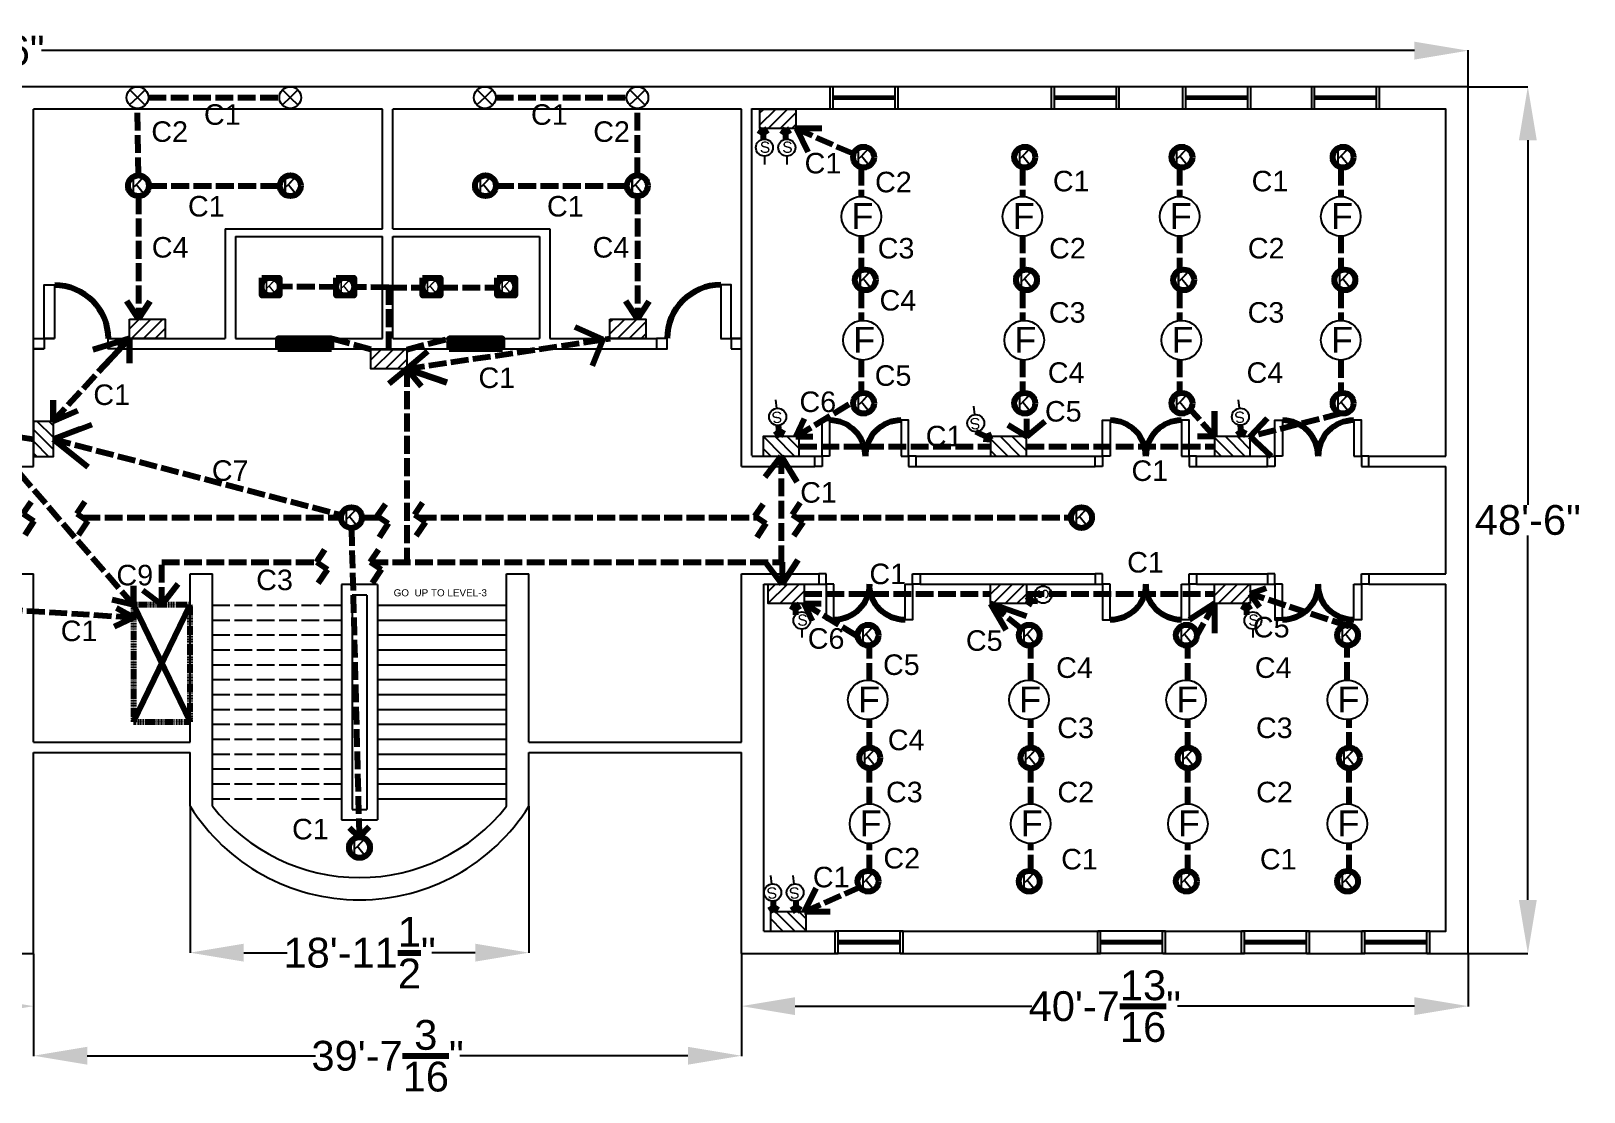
# Model space of a CAD drawing. Header units: inches. Extents: x -110 to 2061, y -108 to 604.
# Drawn here: x 1018 to 2061, y -108 to 604 of the extents above; entities that cross this region are included whole.
import ezdxf

# ---------------------------------------------------------------- set-up
doc = ezdxf.new("R2010")
doc.units = ezdxf.units.IN
doc.header["$MEASUREMENT"] = 0
doc.linetypes.add('ACAD_ISO02W100', pattern=[15, 12, -3])
doc.linetypes.add('DASHDOT', pattern=[1, 0.5, -0.25, 0, -0.25])
doc.layers.add('Conduit', color=131, linetype='Continuous', plot=False)
for name, color, linetype in [('Door', 40, 'Continuous'), ('Fan', 5, 'Continuous'), ('Light', 2, 'Continuous'), ('Measurement', 253, 'Continuous'), ('Sitchboard', 220, 'Continuous'), ('Socket', 110, 'Continuous'), ('Stairase', 120, 'Continuous'), ('Window', 90, 'Continuous')]:
    doc.layers.add(name, color=color, linetype=linetype)
doc.styles.get("Standard").update_dxf_attribs({"font": 'arial.ttf'})
doc.dimstyles.new('Annotative', dxfattribs={"dimscale": 0, "dimtxt": 20, "dimasz": 36, "dimexe": 0.18, "dimexo": 0.0625, "dimgap": 0.09, "dimtad": 0, "dimtih": 1, "dimtoh": 1, "dimdec": 4, "dimzin": 0, "dimdsep": 46, "dimlunit": 4, "dimtxsty": 'Standard', "dimcen": 0.09, "dimadec": 0, "dimazin": 0, "dimtfac": 1, "dimtdec": 4, "dimtofl": 0, "dimtmove": 0, "dimatfit": 3, "dimfxl": 1, "dimtolj": 1, "dimtzin": 0, "dimarcsym": 0})

# ---------------------------------------------------------------- blocks, each defined once
blk = doc.blocks.new('Single door')
at = {"layer": 'Door'}
for points in [[(74.8, 265.4), (81.8, 265.4), (81.8, 301.4), (74.8, 301.4)], [(31.8, 258.4), (38.8, 258.4), (38.8, 265.4), (31.8, 265.4)], [(81.8, 258.4), (88.8, 258.4), (88.8, 265.4), (81.8, 265.4)]]:
    blk.add_lwpolyline(points, close=True, dxfattribs=at)
at = {"layer": 'Door', "lineweight": 100}
blk.add_arc((74.8, 265.4), 36, 90, 180, dxfattribs=at)
blk = doc.blocks.new('Door large')
at = {"layer": 'Door'}
for points in [[(-53, -36), (-58, -36), (-58, -12), (-53, -12)], [(-5, -36), (0, -36), (0, -12), (-5, -12)], [(-58, -43), (-63, -43), (-63, -36), (-58, -36)], [(0, -43), (5, -43), (5, -36), (0, -36)]]:
    blk.add_lwpolyline(points, close=True, dxfattribs=at)
at = {"layer": 'Door', "lineweight": 100}
for centre, start, end in [((-53, -36), 0, 90), ((-5, -36), 90, 180)]:
    blk.add_arc(centre, 24, start, end, dxfattribs=at)
blk = doc.blocks.new('*U19')
at = {"layer": 'Window'}
for p, q in [((-46.8, 0), (-46.8, 15)), ((-44.8, 15), (-46.8, 15)), ((-44.8, 0), (-44.8, 15)), ((-3.2, 15), (-44.8, 15)), ((-3.2, 0), (-3.2, 15)), ((-1.2, 15), (-3.2, 15)), ((-1.2, 0), (-1.2, 15)), ((-44.8, 0), (-46.8, 0)), ((-3.2, 8.5), (-44.8, 8.5)), ((-3.2, 7.5), (-44.8, 7.5)), ((-3.2, 6.5), (-44.8, 6.5)), ((-3.2, 0), (-44.8, 0)), ((-1.2, 0), (-3.2, 0))]:
    blk.add_line(p, q, dxfattribs=at)
blk = doc.blocks.new('Switchboard')
at = {"layer": 'Sitchboard'}
h = blk.add_hatch(dxfattribs=at)
h.set_pattern_fill('ANSI31', color=256, scale=45)
h.set_pattern_definition([(45, (-544.183, -388.709), (-3.977476, 3.977476), [])])
h.paths.add_polyline_path([(-12, 6.5), (12, 6.5), (12, -6.5), (-12, -6.5)])
blk.add_lwpolyline([(-12, 6.5), (12, 6.5), (12, -6.5), (-12, -6.5)], close=True, dxfattribs=at)
blk = doc.blocks.new('Tubelight')
at = {"layer": 'Conduit', "lineweight": 100}
h = blk.add_hatch(dxfattribs=at)
h.set_pattern_fill('ANSI31', color=256)
h.paths.add_polyline_path([(-30.3, -11.1), (-17.4, -11.1), (-17.4, 3.9), (-30.3, 3.9)], flags=9)
at = {"layer": 'Light', "lineweight": 100}
blk.add_circle((-24, -3.5), 6.99, dxfattribs=at)
blk.add_text('K', height=10.7, dxfattribs=at).set_placement((-29.4, -8.8))
blk = doc.blocks.new('Recessed Light')
at = {"layer": 'Light', "lineweight": 100}
blk.add_lwpolyline([(-6, 6), (6, 6), (6, -6), (-6, -6)], close=True, dxfattribs=at)
blk.add_circle((0, 0), 6, dxfattribs=at)
blk.add_text('K', height=8.42, dxfattribs=at).set_placement((-4.2, -4.3))
blk = doc.blocks.new('2 pin socket')
at = {"layer": 'Socket'}
blk.add_line((0, -5.7), (0, -11.4), dxfattribs=at)
blk.add_circle((0, 0), 5.73, dxfattribs=at)
at = {"layer": 'Socket', "lineweight": 100}
blk.add_text('S', height=7.54, dxfattribs=at).set_placement((-3.1, -3.5))
blk = doc.blocks.new('_Open90')
at = {"color": 0, "linetype": 'ByBlock', "lineweight": -2}
for p, q in [((-4.1, 2.6), (0, 0)), ((-4.1, -2.6), (0, 0)), ((0, 0), (-1, 0))]:
    blk.add_line(p, q, dxfattribs=at)
blk = doc.blocks.new('3 PIN SOCKET')
at = {"layer": 'Socket'}
blk.add_blockref('2 pin socket', (0, 0), dxfattribs=at)
blk = doc.blocks.new('Exhaust Fan')
at = {"layer": 'Fan'}
for q in [(580.8, 786.7), (591.1, 786.8), (580.7, 776.6), (591.2, 776.5)]:
    blk.add_line((586, 781.6), q, dxfattribs=at)
blk.add_circle((586, 781.6), 7.3, dxfattribs=at)
blk = doc.blocks.new('*D21')
at = {"layer": 'Defpoints', "color": 0, "lineweight": 100, "transparency": 16777216}
for p in [(1983, 591.2), (-15, 567), (1983, 567)]:
    blk.add_point(p, dxfattribs=at)
at = {"layer": 'Measurement', "color": 0, "lineweight": -2, "transparency": 16777216}
for p, q in [((-15, 567.1), (-15, 591.4)), ((21, 591.2), (942.7, 591.2)), ((1947, 591.2), (1025.3, 591.2)), ((1983, 567.1), (1983, 591.4))]:
    blk.add_line(p, q, dxfattribs=at)
at = {"layer": 'Measurement', "color": 0, "lineweight": 100, "transparency": 16777216}
for points in [[(21, 597.2), (21, 585.2), (-15, 591.2)], [(1947, 597.2), (1947, 585.2), (1983, 591.2)]]:
    blk.add_solid(points, dxfattribs=at)
at = {"layer": 'Measurement', "color": 0, "lineweight": 100, "transparency": 16777216, "insert": (984, 591.2), "char_height": 20, "attachment_point": 5}
blk.add_mtext('\\A1;166\'-6"', dxfattribs=at)
blk = doc.blocks.new('*D22')
at = {"layer": 'Defpoints', "color": 0, "lineweight": 100, "transparency": 16777216}
for p in [(1983, 567), (1983, -15), (2023.1, -15)]:
    blk.add_point(p, dxfattribs=at)
at = {"layer": 'Measurement', "color": 0, "lineweight": -2, "transparency": 16777216}
for p, q in [((1983.1, 567), (2023.2, 567)), ((2023.1, 531), (2023.1, 286.3)), ((2023.1, 21), (2023.1, 265.7)), ((1983.1, -15), (2023.2, -15))]:
    blk.add_line(p, q, dxfattribs=at)
at = {"layer": 'Measurement', "color": 0, "lineweight": 100, "transparency": 16777216}
for points in [[(2017.1, 531), (2029.1, 531), (2023.1, 567)], [(2017.1, 21), (2029.1, 21), (2023.1, -15)]]:
    blk.add_solid(points, dxfattribs=at)
at = {"layer": 'Measurement', "color": 0, "lineweight": 100, "transparency": 16777216, "insert": (2023.1, 276), "char_height": 20, "attachment_point": 5}
blk.add_mtext('\\A1;48\'-6"', dxfattribs=at)
blk = doc.blocks.new('*D23')
at = {"layer": 'Defpoints', "color": 0, "lineweight": 100, "transparency": 16777216}
for p in [(1495.2, -15), (1983, -15), (1983, -50.3)]:
    blk.add_point(p, dxfattribs=at)
at = {"layer": 'Measurement', "color": 0, "lineweight": -2, "transparency": 16777216}
for p, q in [((1495.2, -15.1), (1495.2, -50.5)), ((1983, -15.1), (1983, -50.5)), ((1531.2, -50.3), (1690.2, -50.3)), ((1947, -50.3), (1788, -50.3))]:
    blk.add_line(p, q, dxfattribs=at)
at = {"layer": 'Measurement', "color": 0, "lineweight": 100, "transparency": 16777216}
for points in [[(1531.2, -44.3), (1531.2, -56.3), (1495.2, -50.3)], [(1947, -44.3), (1947, -56.3), (1983, -50.3)]]:
    blk.add_solid(points, dxfattribs=at)
at = {"layer": 'Measurement', "color": 0, "lineweight": 100, "transparency": 16777216, "insert": (1739.1, -50.3), "char_height": 20, "attachment_point": 5}
blk.add_mtext('\\A1;40\'-7{\\H1x;\\S13/16;}"', dxfattribs=at)
blk = doc.blocks.new('*D24')
at = {"layer": 'Defpoints', "color": 0, "lineweight": 100, "transparency": 16777216}
for p in [(193.8, -15), (1020, -15), (1020, -50.3)]:
    blk.add_point(p, dxfattribs=at)
at = {"layer": 'Measurement', "color": 0, "lineweight": -2, "transparency": 16777216}
for p, q in [((193.8, -15.1), (193.8, -50.5)), ((1020, -15.1), (1020, -50.5)), ((229.8, -50.3), (550.6, -50.3)), ((984, -50.3), (663.2, -50.3))]:
    blk.add_line(p, q, dxfattribs=at)
at = {"layer": 'Measurement', "color": 0, "lineweight": 100, "transparency": 16777216}
for points in [[(229.8, -44.3), (229.8, -56.3), (193.8, -50.3)], [(984, -44.3), (984, -56.3), (1020, -50.3)]]:
    blk.add_solid(points, dxfattribs=at)
at = {"layer": 'Measurement', "color": 0, "lineweight": 100, "transparency": 16777216, "insert": (606.9, -50.3), "char_height": 20, "attachment_point": 5}
blk.add_mtext('\\A1;68\'-10{\\H1x;\\S3/16;}"', dxfattribs=at)
blk = doc.blocks.new('*D26')
at = {"layer": 'Defpoints', "color": 0, "lineweight": 100, "transparency": 16777216}
for p in [(1020, -15), (1495.2, -15), (1495.2, -83.6)]:
    blk.add_point(p, dxfattribs=at)
at = {"layer": 'Measurement', "color": 0, "lineweight": -2, "transparency": 16777216}
for p, q in [((1020, -15.1), (1020, -83.8)), ((1495.2, -15.1), (1495.2, -83.8)), ((1056, -83.6), (1209.1, -83.6)), ((1459.2, -83.6), (1306.1, -83.6))]:
    blk.add_line(p, q, dxfattribs=at)
at = {"layer": 'Measurement', "color": 0, "lineweight": 100, "transparency": 16777216}
for points in [[(1056, -77.6), (1056, -89.6), (1020, -83.6)], [(1459.2, -77.6), (1459.2, -89.6), (1495.2, -83.6)]]:
    blk.add_solid(points, dxfattribs=at)
at = {"layer": 'Measurement', "color": 0, "lineweight": 100, "transparency": 16777216, "insert": (1257.6, -83.6), "char_height": 20, "attachment_point": 5}
blk.add_mtext('\\A1;39\'-7{\\H1x;\\S3/16;}"', dxfattribs=at)
blk = doc.blocks.new('*D28')
at = {"layer": 'Defpoints', "color": 0, "lineweight": 100, "transparency": 16777216}
for p in [(1125, 84), (1352.5, 84), (1352.5, -14.4)]:
    blk.add_point(p, dxfattribs=at)
at = {"layer": 'Measurement', "color": 0, "lineweight": -2, "transparency": 16777216}
for p, q in [((1125, 83.9), (1125, -14.5)), ((1352.5, 83.9), (1352.5, -14.5)), ((1161, -14.4), (1190.2, -14.4)), ((1316.5, -14.4), (1287.3, -14.4))]:
    blk.add_line(p, q, dxfattribs=at)
at = {"layer": 'Measurement', "color": 0, "lineweight": 100, "transparency": 16777216}
for points in [[(1161, -8.4), (1161, -20.4), (1125, -14.4)], [(1316.5, -8.4), (1316.5, -20.4), (1352.5, -14.4)]]:
    blk.add_solid(points, dxfattribs=at)
at = {"layer": 'Measurement', "color": 0, "lineweight": 100, "transparency": 16777216, "insert": (1238.8, -14.4), "char_height": 20, "attachment_point": 5}
blk.add_mtext('\\A1;18\'-11{\\H1x;\\S1/2;}"', dxfattribs=at)
blk = doc.blocks.new('Fan')
at = {"layer": 'Fan'}
blk.add_circle((0, 0), 13.3, dxfattribs=at)
at = {"layer": 'Fan', "lineweight": 100}
blk.add_text('F', height=17.3, dxfattribs=at).set_placement((-6.6, -8.4))

msp = doc.modelspace()

# ---------------------------------------------------------------- linework, layer by layer
for p, q in [((1020, 397.96991), (1020, 552)), ((1254.1, 471.46991), (1254.1, 552)), ((1261.1, 471.46991), (1261.1, 552)), ((1495.2, 397.96991), (1495.2, 552)), ((1502.18104, 319.27472), (1502.18104, 552.27472)), ((1148.6, 471.46991), (1148.6, 397.96991)), ((1148.6, 471.46991), (1254.1, 471.46991)), ((1261.1, 471.46991), (1366.6, 471.46991)), ((1366.6, 471.46991), (1366.6, 397.96991)), ((1155.6, 466.46991), (1254.1, 466.46991)), ((1155.6, 466.46991), (1155.6, 397.96991)), ((1254.1, 397.96991), (1254.1, 466.46991)), ((1261.1, 397.96991), (1261.1, 466.46991)), ((1261.1, 466.46991), (1359.6, 466.46991)), ((1359.6, 466.46991), (1359.6, 397.96991)), ((1020, 397.96991), (1034, 397.96991)), ((1070, 397.96991), (1148.6, 397.96991)), ((1155.6, 397.96991), (1183.85, 397.96991)), ((1219.85, 397.96991), (1254.1, 397.96991)), ((1261.1, 397.96991), (1298.85, 397.96991)), ((1334.85, 397.96991), (1359.6, 397.96991)), ((1366.6, 397.96991), (1438.2, 397.96991)), ((1481.2, 397.96991), (1495.2, 397.96991)), ((1020, 312), (1020, 390.96991)), ((1020, 390.96991), (1027, 390.96991)), ((1077, 390.96991), (1183.85, 390.96991)), ((1219.85, 390.96991), (1298.85, 390.96991)), ((1334.85, 390.96991), (1438.2, 390.96991)), ((1488.2, 390.96991), (1495.2, 390.96991)), ((1495.2, 312), (1495.2, 390.96991)), ((1502.18104, 319), (1544.37085, 319)), ((1612.37085, 319), (1732.65011, 319)), ((1800.65011, 319), (1848.32498, 319)), ((1916.32498, 319), (1968, 319)), ((974.85683, 312), (1020, 312)), ((1495.2, 312), (1544.37085, 312)), ((1612.37085, 312), (1732.65011, 312)), ((1800.65011, 312), (1848.32498, 312)), ((1916.32498, 312), (1968, 312)), ((974.73631, 240), (1020, 240)), ((1020, 127), (1020, 240)), ((1125, 240), (1140, 240)), ((1125, 127), (1125, 240)), ((1140, 84), (1140, 240)), ((1337.52, 84), (1337.52, 240)), ((1337.52, 240), (1352.52, 240)), ((1352.52, 127), (1352.52, 240)), ((1495.2, 240), (1547.10133, 240)), ((1495.2, 127), (1495.2, 240)), ((1615.10133, 240), (1732.65011, 240)), ((1800.65011, 240), (1848.32498, 240)), ((1916.32498, 240), (1968, 240)), ((1510.2, 233), (1547.10133, 233)), ((1510.2, 0), (1510.2, 233)), ((1615.10133, 233), (1732.65011, 233)), ((1800.65011, 233), (1848.32498, 233)), ((1916.32498, 233), (1968, 233)), ((1020, 127), (1125, 127)), ((1352.52, 127), (1495.2, 127)), ((1020, -15), (1020, 120)), ((1020, 120), (1125, 120)), ((1125, 84), (1125, 120)), ((1352.52, 120), (1495.2, 120)), ((1352.52, 84), (1352.52, 120)), ((1495.2, -15), (1495.2, 120))]:
    msp.add_line(p, q)
for points in [[(1556.77521, 567), (952.14429, 567)], [(1705.20288, 567), (1598.46284, 567)], [(1793.48455, 567), (1746.89051, 567)], [(1879.93731, 567), (1835.17218, 567)], [(1955.28089, -15), (1983, -15), (1983, 567), (1921.62494, 567)], [(1178.6, 552), (1020, 552)], [(1254.1, 552), (1178.6, 552)], [(1336.6, 552), (1261.1, 552)], [(1495.2, 552), (1336.6, 552)], [(1556.77521, 552), (1502.18104, 552)], [(1705.20288, 552), (1598.46284, 552)], [(1793.48455, 552), (1746.89051, 552)], [(1879.93731, 552), (1835.17218, 552)], [(1968, 319), (1968, 552), (1921.62494, 552)], [(1968, 240), (1968, 312)], [(1955.28089, 0), (1968, 0), (1968, 233)], [(1510.2, 0), (1560.07955, 0)], [(1601.76718, 0), (1736.2643, 0)], [(1777.95193, 0), (1832.78039, 0)], [(1874.46802, 0), (1913.59326, 0)], [(954.21811, -15), (1020, -15)], [(1495.2, -15), (1560.07955, -15)], [(1601.76718, -15), (1736.2643, -15)], [(1777.95193, -15), (1832.78039, -15)], [(1874.46802, -15), (1913.59326, -15)]]:
    msp.add_lwpolyline(points)
for centre, radius, start, end in [((1238.76, 155.3094), 134.26231, 212.08116177, 327.91883823), ((1238.76, 161.59935), 125.59935, 218.15801723, 321.84198277)]:
    msp.add_arc(centre, radius, start, end)
at = {"layer": 'Conduit', "linetype": 'ACAD_ISO02W100', "lineweight": 158}
for p, q in [((1096.98888, 559.7), (1184.96478, 559.7)), ((1330.17627, 559.7), (1418.0131, 559.7)), ((1090.33902, 507.47593), (1089.68888, 552.4)), ((1425.29695, 507.47593), (1425.29695, 552)), ((1531.59889, 538.94588), (1569.17098, 522.48586)), ((1575.57436, 512.68968), (1575.57436, 493.13539)), ((1683.76193, 512.68968), (1683.76193, 493.13539)), ((1789.29263, 512.68968), (1789.29263, 493.13539)), ((1897.48019, 512.68968), (1897.48019, 493.13539)), ((1097.32994, 500.48501), (1185.33127, 500.48501)), ((1330.3047, 500.48501), (1418.30603, 500.48501)), ((1090.33902, 493.4941), (1090.33902, 411.02403)), ((1425.29695, 493.4941), (1425.29695, 411.02403)), ((1575.57436, 467.14099), (1575.57436, 444.16923)), ((1683.76193, 467.14099), (1683.76193, 444.16923)), ((1789.29263, 467.14099), (1789.29263, 444.16923)), ((1897.48019, 467.14099), (1897.48019, 444.16923)), ((1223.70089, 432.46706), (1185.09609, 432.74178)), ((1258.43035, 432.21991), (1234.87367, 432.38755)), ((1258.43035, 390.55336), (1258.43035, 432.21991)), ((1258.43035, 432.21991), (1281.64227, 432.21991)), ((1292.81505, 432.21991), (1331.19267, 432.21991)), ((1575.57436, 430.38337), (1575.57436, 409.99824)), ((1683.76193, 430.38337), (1683.76193, 409.99824)), ((1789.29263, 430.38337), (1789.29263, 409.99824)), ((1897.48019, 430.38337), (1897.48019, 409.99824)), ((1033.05412, 342.41789), (1084.3, 397.96991)), ((1246.44129, 390.55336), (1219.85, 397.96991)), ((1270.4194, 390.55336), (1298.85, 397.96991)), ((1270.4194, 377.49923), (1406.9219, 397.96991)), ((1270.4194, 377.49923), (1270.4194, 247.84343)), ((1575.57436, 384.00384), (1575.57436, 361.47342)), ((1683.76193, 384.00384), (1683.76193, 361.47342)), ((1789.29263, 384.00384), (1789.29263, 361.47342)), ((1897.53504, 383.44897), (1897.53504, 361.30312)), ((1531.59889, 332.05412), (1568.58345, 354.48251)), ((1686.64387, 332.05412), (1686.64387, 347.61229)), ((1812.79048, 332.05412), (1795.54612, 351.35732)), ((1897.48019, 347.49159), (1836.76859, 332.05412)), ((1008.34832, 332.05412), (1020, 330.42884)), ((1033.05412, 330.42884), (1226.56908, 279.47458)), ((1533.79664, 325.52706), (1662.44081, 325.52706)), ((1686.41891, 325.52706), (1812.79048, 325.52706)), ((1086.96452, 219.02299), (1000.47796, 319)), ((1521.80759, 319), (1521.80759, 247.84343)), ((1052.67248, 277.69448), (1226.33865, 277.69448)), ((1240.32048, 277.69448), (1252.02105, 277.69448)), ((1278.35579, 277.69448), (1505.5575, 277.69448)), ((1531.89223, 277.69448), (1716.46434, 277.69448)), ((1233.32957, 270.70357), (1238.58308, 63.17802)), ((1105.98226, 219.02299), (1105.98226, 247.84343)), ((1105.98226, 247.84343), (1209.85147, 247.84343)), ((1246.01529, 247.84343), (1522.40082, 247.84343)), ((1522.40082, 247.84343), (1522.40082, 233)), ((835.77299, 226.47294), (1086.96452, 210.67856)), ((1537.1709, 226.47294), (1662.44081, 226.47294)), ((1537.1709, 219.94588), (1574.15546, 197.51749)), ((1662.44081, 219.94588), (1682.9404, 203.17047)), ((1686.41891, 226.47294), (1812.79048, 226.47294)), ((1812.79048, 219.94588), (1800.8723, 198.74308)), ((1903.0522, 204.50841), (1836.76859, 226.47294)), ((1581.14638, 167.99616), (1581.14638, 190.52658)), ((1689.33394, 167.99616), (1689.33394, 190.52658)), ((1794.86464, 167.99616), (1794.86464, 190.52658)), ((1901.88582, 168.66269), (1901.88582, 191.75456)), ((1581.14638, 121.61663), (1581.14638, 142.00176)), ((1689.33394, 121.61663), (1689.33394, 142.00176)), ((1794.86464, 121.61663), (1794.86464, 142.00176)), ((1903.0522, 121.61663), (1903.0522, 142.00176)), ((1581.14638, 84.85901), (1581.14638, 107.83077)), ((1689.33394, 84.85901), (1689.33394, 107.83077)), ((1794.86464, 84.85901), (1794.86464, 107.83077)), ((1903.0522, 84.85901), (1903.0522, 107.83077)), ((1238.58308, 63.17802), (1232.031, 69.43374)), ((1238.58308, 63.17802), (1245.16805, 70.0304)), ((1581.14638, 39.31032), (1581.14638, 58.86461)), ((1689.33394, 39.31032), (1689.33394, 58.86461)), ((1794.86464, 39.31032), (1794.86464, 58.86461)), ((1903.0522, 39.31032), (1903.0522, 58.86461)), ((1537.1709, 13.05412), (1574.74299, 29.51414))]:
    msp.add_line(p, q, dxfattribs=at)
at = {"layer": 'Conduit', "lineweight": 158}
for p, q in [((1549.17787, 538.94588), (1532.02238, 538.94588)), ((1532.02238, 538.94588), (1539.66122, 523.15358)), ((1090.33902, 411.02403), (1082.5875, 423.08407)), ((1090.33902, 411.02403), (1098.04982, 422.79255)), ((1098.04982, 422.79255), (1090.33902, 411.02403)), ((1425.29695, 411.02403), (1417.54543, 423.08407)), ((1433.00775, 422.79255), (1425.29695, 411.02403)), ((1084.3, 397.96991), (1059.763, 390.31072)), ((1084.3, 397.96991), (1069.57858, 382.01146)), ((1084.3, 397.96991), (1084.3, 381.4507)), ((1084.3, 381.4507), (1084.3, 397.96991)), ((1402.11101, 397.24844), (1383.43888, 405.56492)), ((1402.4, 397.96991), (1395.05484, 379.63254)), ((1270.4194, 377.49923), (1284.6347, 389.34023)), ((1270.4194, 377.49923), (1258.73383, 367.76544)), ((1258.73383, 367.76544), (1270.4194, 377.49923)), ((1270.4194, 377.49923), (1280.06483, 365.91974)), ((1270.4194, 377.49923), (1297.46138, 368.28141)), ((1297.46138, 368.28141), (1270.4194, 377.49923)), ((1033.05412, 342.41789), (1033.05412, 356.57449)), ((1033.05412, 356.57449), (1033.05412, 342.41789)), ((1033.05412, 342.41789), (1049.74323, 349.64227)), ((1812.79048, 332.05412), (1812.79048, 349.09233)), ((1812.79048, 349.09233), (1812.79048, 332.05412)), ((1836.76859, 332.05412), (1848.24084, 344.40719)), ((1033.05412, 330.42884), (1059.03723, 340.21744)), ((1051.27756, 337.29414), (1033.05412, 330.42884)), ((1537.19784, 343.93967), (1531.59889, 332.05412)), ((1686.64387, 332.05412), (1674.19945, 339.8332)), ((1686.64387, 332.05412), (1698.91819, 342.1592)), ((1698.91819, 342.1592), (1686.64387, 332.05412)), ((1033.05412, 330.42884), (1056.34226, 311.67525)), ((1531.59889, 332.05412), (1543.01667, 332.05412)), ((1812.79048, 332.05412), (1801.26247, 332.05412)), ((1836.76859, 332.05412), (1850.82498, 319)), ((1850.82498, 319), (1836.76859, 332.05412)), ((1511.08227, 304.99015), (1521.80759, 319)), ((1521.80759, 319), (1532.40859, 301.7225)), ((1522.40082, 233), (1511.23753, 247.84343)), ((1522.40082, 233), (1532.92497, 249.09453)), ((1532.92497, 249.09453), (1522.40082, 233)), ((1086.96452, 219.02299), (1086.96452, 231.87586)), ((1086.96452, 231.87586), (1086.96452, 219.02299)), ((1105.98226, 219.02299), (1116.73277, 233.09975)), ((1116.73277, 233.09975), (1105.98226, 219.02299)), ((1836.76859, 226.47294), (1847.33831, 230.24832)), ((1847.33831, 230.24832), (1836.76859, 226.47294)), ((1086.96452, 219.02299), (1072.61726, 222.51869)), ((1105.98226, 219.02299), (1093.26262, 228.73706)), ((1542.76985, 208.06033), (1537.1709, 219.94588)), ((1537.1709, 219.94588), (1548.58868, 219.94588)), ((1662.44081, 219.94588), (1686.41891, 211.55817)), ((1686.41891, 211.55817), (1662.44081, 219.94588)), ((1662.44081, 219.94588), (1670.08925, 213.68694)), ((1662.44081, 219.94588), (1672.69061, 202.38749)), ((1812.79048, 219.94588), (1795.65011, 209)), ((1812.79048, 219.94588), (1812.79048, 200.17949)), ((1836.76859, 226.47294), (1842.9951, 217.57611)), ((1086.96452, 210.67856), (1074.37107, 204.47793)), ((1074.37107, 204.47793), (1086.96452, 210.67856)), ((1086.96452, 210.67856), (1075.5462, 216.807)), ((1537.59439, 13.05412), (1545.23323, 28.84642)), ((1554.74988, 13.05412), (1537.59439, 13.05412))]:
    msp.add_line(p, q, dxfattribs=at)
at = {"layer": 'Conduit', "linetype": 'ACAD_ISO02W100', "lineweight": 158}
for points in [[(1018.29723, 288.33935), (1012.8318, 280.14767), (1020.18554, 275.2413), (1014.0224, 266.00389)], [(1054.46105, 288.33935), (1048.99561, 280.14767), (1056.34935, 275.2413), (1050.18621, 266.00389)], [(1256.17718, 286.75973), (1250.71174, 278.56805), (1258.06548, 273.66168), (1251.90234, 264.42427)], [(1281.0885, 287.70942), (1275.62307, 279.51773), (1282.97681, 274.61137), (1276.81367, 265.37396)], [(1509.71362, 286.75973), (1504.24819, 278.56805), (1511.60193, 273.66168), (1505.43879, 264.42427)], [(1534.62495, 287.70942), (1529.15952, 279.51773), (1536.51326, 274.61137), (1530.35012, 265.37396)], [(1215.31691, 256.03511), (1209.85147, 247.84343), (1217.20521, 242.93706), (1211.04208, 233.69965)], [(1251.48073, 256.03511), (1246.01529, 247.84343), (1253.36903, 242.93706), (1247.20589, 233.69965)]]:
    msp.add_lwpolyline(points, dxfattribs=at)
at = {"layer": 'Door', "lineweight": 100}
for p, q in [((1183.85, 394.46991), (1219.85, 394.46991)), ((1183.85, 390.96991), (1219.85, 390.96991)), ((1298.85, 394.46991), (1334.85, 394.46991)), ((1298.85, 390.96991), (1334.85, 390.96991))]:
    msp.add_line(p, q, dxfattribs=at)
for points in [[(1219.85, 390.96991), (1219.85, 397.96991), (1183.85, 397.96991), (1183.85, 390.96991)], [(1334.85, 390.96991), (1334.85, 397.96991), (1298.85, 397.96991), (1298.85, 390.96991)]]:
    msp.add_lwpolyline(points, dxfattribs=at)
at = {"layer": 'Sitchboard', "lineweight": 100}
for p, q in [((1086.96452, 219.02299), (1125, 140.48609)), ((1086.96452, 140.48609), (1125, 219.02299))]:
    msp.add_line(p, q, dxfattribs=at)
at = {"layer": 'Sitchboard', "linetype": 'DASHDOT', "lineweight": 100}
msp.add_lwpolyline([(1125, 219.02299), (1086.96452, 219.02299), (1086.96452, 140.48609), (1125, 140.48609)], close=True, dxfattribs=at)
at = {"layer": 'Socket', "lineweight": 100}
for p, q in [((1509.81884, 538.21616), (1509.79095, 531.71015)), ((1524.86115, 538.21616), (1524.83326, 531.71015)), ((1520.81736, 333.16485), (1520.09377, 339.63055)), ((1661.63889, 330.76961), (1652.49476, 335.37584)), ((1830.86993, 333.20588), (1830.14634, 339.67158)), ((1531.52572, 218.94588), (1531.49783, 212.43987)), ((1687.39803, 221.69889), (1693.90403, 221.671)), ((1834.31341, 218.94588), (1834.28552, 212.43987)), ((1516.77983, 13.78385), (1516.75194, 20.28985)), ((1531.82215, 13.78385), (1531.79426, 20.28985))]:
    msp.add_line(p, q, dxfattribs=at)
at = {"layer": 'Stairase'}
for p, q in [((1226.76, 232.68788), (1226.76, 74.68788)), ((1250.76, 232.68788), (1226.76, 232.68788)), ((1250.76, 232.68788), (1250.76, 74.68788)), ((1233.76, 225.68788), (1233.76, 81.68788)), ((1243.76, 225.68788), (1233.76, 225.68788)), ((1243.76, 225.68788), (1243.76, 81.68788)), ((1337.52, 218.68788), (1250.76, 218.68788)), ((1337.52, 208.68788), (1250.76, 208.68788)), ((1337.52, 208.68788), (1250.76, 208.68788)), ((1337.52, 198.68788), (1250.76, 198.68788)), ((1337.52, 188.68788), (1250.76, 188.68788)), ((1337.52, 178.68788), (1250.76, 178.68788)), ((1337.52, 168.68788), (1250.76, 168.68788)), ((1337.52, 158.68788), (1250.76, 158.68788)), ((1337.52, 148.68788), (1250.76, 148.68788)), ((1337.52, 138.68788), (1250.76, 138.68788)), ((1337.52, 128.68788), (1250.76, 128.68788)), ((1337.52, 118.68788), (1250.76, 118.68788)), ((1337.52, 108.68788), (1250.76, 108.68788)), ((1337.52, 98.68788), (1250.76, 98.68788)), ((1337.52, 88.68788), (1250.76, 88.68788)), ((1226.76, 74.68788), (1250.76, 74.68788)), ((1233.76, 81.68788), (1243.76, 81.68788))]:
    msp.add_line(p, q, dxfattribs=at)
at = {"layer": 'Stairase', "linetype": 'ACAD_ISO02W100'}
for p, q in [((1226.76, 218.68788), (1140, 218.68788)), ((1226.76, 208.68788), (1140, 208.68788)), ((1226.76, 208.68788), (1140, 208.68788)), ((1226.76, 198.68788), (1140, 198.68788)), ((1226.76, 188.68788), (1140, 188.68788)), ((1226.76, 178.68788), (1140, 178.68788)), ((1226.76, 168.68788), (1140, 168.68788)), ((1226.76, 158.68788), (1140, 158.68788)), ((1226.76, 148.68788), (1140, 148.68788)), ((1226.76, 138.68788), (1140, 138.68788)), ((1226.76, 128.68788), (1140, 128.68788)), ((1226.76, 118.68788), (1140, 118.68788)), ((1226.76, 108.68788), (1140, 108.68788)), ((1226.76, 98.68788), (1140, 98.68788)), ((1226.76, 88.68788), (1140, 88.68788))]:
    msp.add_line(p, q, dxfattribs=at)

# ---------------------------------------------------------------- block references
at = {"layer": 'Door', "linetype": 'DASHDOT', "lineweight": 100}
msp.add_blockref('Tubelight', (1262.76, 59.68935), dxfattribs=at)
at = {"layer": 'Fan', "lineweight": 100}
for name, p in [('Recessed Light', (1179.09609, 432.74178)), ('Recessed Light', (1229.17369, 432.74178)), ('Recessed Light', (1287.11507, 432.74178)), ('Recessed Light', (1337.19267, 432.74178)), ('Tubelight', (1257.32957, 281.19448)), ('Tubelight', (1747.45526, 281.19448)), ('2 pin socket', (1535.76001, 208.6132)), ('2 pin socket', (1838.5477, 208.6132))]:
    msp.add_blockref(name, p, dxfattribs=at)
for p, rotation in [((1519.48113, 345.32566), 186.1399152040326), ((1830.13017, 345.39953), 186.1399152040326), ((1652.47859, 341.10378), 186.1399152040326), ((1697.73071, 225.93318), 90), ((1516.1393, 25.98496), 186.1399152040326), ((1531.18161, 25.98496), 186.1399152040326)]:
    msp.add_blockref('2 pin socket', p, dxfattribs=dict(at, rotation=rotation))
at = {"layer": 'Measurement', "lineweight": 100}
msp.add_blockref('Switchboard', (1258.43035, 384.0263), dxfattribs=at)
at = {"layer": 'Sitchboard', "lineweight": 100}
for name, p in [('Tubelight', (1114.33902, 503.98501)), ('Tubelight', (1216.32219, 503.98501)), ('Tubelight', (1347.31378, 503.98501)), ('Tubelight', (1449.29695, 503.98501)), ('Switchboard', (1096.28905, 404.49697)), ('Switchboard', (1418.91095, 404.49697))]:
    msp.add_blockref(name, p, dxfattribs=at)
at = {"layer": 'Socket', "lineweight": 100}
for name, p in [('Exhaust Fan', (503.70352, -221.89971)), ('Exhaust Fan', (606.27943, -221.89971)), ('Exhaust Fan', (736.89092, -221.89971)), ('Exhaust Fan', (839.32775, -221.89971)), ('3 PIN SOCKET', (1510.57423, 526.08772)), ('3 PIN SOCKET', (1525.61655, 526.08772))]:
    msp.add_blockref(name, p, dxfattribs=at)
for name, p, rotation in [('_Open90', (1509.81884, 539.21616), 90), ('_Open90', (1524.86115, 539.21616), 90), ('Switchboard', (1026.52706, 330.42884), 270), ('_Open90', (1531.52572, 219.94588), 90), ('_Open90', (1686.39803, 221.69889), 180), ('_Open90', (1834.31341, 219.94588), 90)]:
    msp.add_blockref(name, p, dxfattribs=dict(at, rotation=rotation))
at = {"layer": 'Socket', "lineweight": 100, "xscale": -1}
for p, rotation in [((1520.92432, 332.17059), 96.13990934392343), ((1662.44863, 330.18281), 144.0698612271536), ((1830.97689, 332.21162), 96.13990934392343), ((1516.77983, 12.78385), 90), ((1531.82215, 12.78385), 90)]:
    msp.add_blockref('_Open90', p, dxfattribs=dict(at, rotation=rotation))
at = {"layer": 'Stairase', "lineweight": 100}
for name, p in [('*U19', (1601.61903, 552)), ('*U19', (1750.0467, 552)), ('*U19', (1838.32836, 552)), ('*U19', (1924.78112, 552)), ('Single door', (1406.43891, 132.52422)), ('Door large', (1607.37085, 355)), ('Door large', (1795.65011, 355)), ('Door large', (1911.32498, 355)), ('*U19', (1604.92337, -15)), ('*U19', (1781.10811, -15)), ('*U19', (1877.6242, -15)), ('*U19', (1958.43708, -15))]:
    msp.add_blockref(name, p, dxfattribs=at)
at = {"layer": 'Stairase', "linetype": 'DASHDOT', "lineweight": 100}
for name, p in [('Switchboard', (1519.60983, 545.47294)), ('Tubelight', (1601.16286, 523.18059)), ('Tubelight', (1709.35042, 523.18059)), ('Tubelight', (1814.88112, 523.18059)), ('Tubelight', (1923.06869, 523.18059)), ('Fan', (1575.62921, 479.91658)), ('Fan', (1683.81678, 479.91658)), ('Fan', (1789.34748, 479.91658)), ('Fan', (1897.53504, 479.91658)), ('Tubelight', (1602.32924, 440.7763)), ('Tubelight', (1710.5168, 440.7763)), ('Tubelight', (1816.0475, 440.7763)), ('Tubelight', (1924.23507, 440.7763)), ('Fan', (1576.79559, 396.77943)), ('Fan', (1684.98316, 396.77943)), ('Fan', (1790.51386, 396.77943)), ('Fan', (1897.53504, 396.77943)), ('Tubelight', (1601.16286, 357.98251)), ('Tubelight', (1709.35042, 357.98251)), ('Tubelight', (1814.88112, 357.98251)), ('Tubelight', (1923.06869, 357.98251)), ('Tubelight', (1604.16312, 202.24308)), ('Tubelight', (1712.35069, 202.24308)), ('Tubelight', (1817.88138, 202.24308)), ('Tubelight', (1926.06895, 202.24308)), ('Fan', (1579.98, 155.33223)), ('Fan', (1688.16756, 155.33223)), ('Fan', (1793.69826, 155.33223)), ('Fan', (1901.88582, 155.33223)), ('Tubelight', (1605.3295, 119.83878)), ('Tubelight', (1713.51707, 119.83878)), ('Tubelight', (1819.04777, 119.83878)), ('Tubelight', (1927.23533, 119.83878)), ('Fan', (1581.14638, 72.19508)), ('Fan', (1689.33394, 72.19508)), ('Fan', (1794.86464, 72.19508)), ('Fan', (1901.88582, 72.19508)), ('Tubelight', (1604.16312, 37.04499)), ('Tubelight', (1712.35069, 37.04499)), ('Tubelight', (1817.88138, 37.04499)), ('Tubelight', (1926.06895, 37.04499))]:
    msp.add_blockref(name, p, dxfattribs=at)
at = {"layer": 'Stairase', "lineweight": 100, "xscale": -1}
msp.add_blockref('Single door', (1108.76109, 132.52422), dxfattribs=at)
at = {"layer": 'Stairase', "linetype": 'DASHDOT', "lineweight": 100, "xscale": -1}
for p in [(1521.80759, 325.52706), (1674.42986, 325.52706), (1824.77953, 325.52706)]:
    msp.add_blockref('Switchboard', p, dxfattribs=at)
at = {"layer": 'Stairase', "lineweight": 100, "xscale": -1, "rotation": 180}
for p in [(1610.10133, 197), (1795.65011, 197), (1911.32498, 197)]:
    msp.add_blockref('Door large', p, dxfattribs=at)
at = {"layer": 'Stairase', "linetype": 'DASHDOT', "lineweight": 100, "rotation": 180}
for p in [(1525.18185, 226.47294), (1674.42986, 226.47294), (1824.77953, 226.47294)]:
    msp.add_blockref('Switchboard', p, dxfattribs=at)
at = {"layer": 'Stairase', "linetype": 'DASHDOT', "lineweight": 100, "xscale": -1, "rotation": 180}
msp.add_blockref('Switchboard', (1526.57083, 6.52706), dxfattribs=at)

# ---------------------------------------------------------------- texts
at = {"layer": 'Conduit', "lineweight": 158}
for s, p in [('C1', (1134.32911, 541.38876)), ('C1', (1353.87788, 541.38876)), ('C2', (1098.99503, 529.93797)), ('C2', (1395.67262, 529.93797)), ('C1', (1537.56176, 508.75822)), ('C2', (1584.89788, 496.09027)), ('C1', (1704.24947, 496.71682)), ('C1', (1837.66803, 496.71682)), ('C1', (1123.59301, 479.82147)), ('C1', (1364.61398, 479.82147)), ('C4', (1099.3201, 452.25906)), ('C4', (1395.26291, 452.25906)), ('C3', (1586.65301, 451.65867)), ('C2', (1701.72905, 451.65867)), ('C2', (1835.14761, 451.65867)), ('C4', (1587.87565, 416.69976)), ('C3', (1701.58798, 408.54268)), ('C3', (1835.00654, 408.54268)), ('C1', (1318.63245, 364.66968)), ('C5', (1584.65336, 366.16009)), ('C4', (1700.86693, 368.14572)), ('C4', (1834.28549, 368.14572)), ('C1', (1060.07967, 353.28851)), ('C6', (1534.12133, 348.56028)), ('C5', (1698.91819, 342.1592)), ('C1', (1618.8993, 325.52706)), ('C7', (1139.65992, 302.35856)), ('C1', (1757.02893, 302.29372)), ('C1', (1534.62495, 287.70942)), ('C1', (1754.13037, 240.8067)), ('C9', (1075.58249, 232.18043)), ('C3', (1169.40225, 228.97206)), ('C1', (1581.10133, 233)), ('C1', (1038.19151, 194.74768)), ('C5', (1838.5477, 197.24477)), ('C6', (1539.69334, 189.65267)), ('C5', (1645.85299, 188.25628)), ('C5', (1590.22537, 172.05286)), ('C4', (1706.43895, 170.06722)), ('C4', (1839.85751, 170.06722)), ('C3', (1707.16, 129.67967)), ('C3', (1840.57856, 129.67967)), ('C4', (1593.44766, 121.51318)), ('C3', (1592.22502, 86.56368)), ('C2', (1707.30107, 86.55427)), ('C2', (1840.71962, 86.55427)), ('C1', (1193.49001, 61.64982)), ('C2', (1590.46989, 42.12267)), ('C1', (1709.82148, 41.49613)), ('C1', (1843.24004, 41.49613)), ('C1', (1543.13377, 29.45473))]:
    msp.add_text(s, height=13.787057, dxfattribs=at).set_placement(p)
at = {"layer": 'Stairase', "linetype": 'ACAD_ISO02W100', "lineweight": 100}
msp.add_text('GO  UP TO LEVEL-3', height=4.7470316, dxfattribs=at).set_placement((1261.66551, 224.8476))

# ---------------------------------------------------------------- dimensions: what is measured, and where the dimension line sits
at = {"layer": 'Measurement', "lineweight": 100}
for base, p1, p2, picture, middle in [((1983, 591.21225), (-15, 567), (1983, 567), '*D21', (984, 591.21225)), ((1352.52, -14.3549), (1125, 84), (1352.52, 84), '*D28', (1238.76, -14.3549)), ((1020, -50.31781), (193.8, -15), (1020, -15), '*D24', (606.9, -50.31781)), ((1495.2, -83.62129), (1020, -15), (1495.2, -15), '*D26', (1257.6, -83.62129)), ((1983, -50.31781), (1495.2, -15), (1983, -15), '*D23', (1739.1, -50.31781))]:
    dim = msp.add_linear_dim(base=base, p1=p1, p2=p2, dimstyle='Annotative', dxfattribs=at)
    dim.commit()
    dim.dimension.update_dxf_attribs({"geometry": picture, "text_midpoint": middle})
dim = msp.add_linear_dim(base=(2023.05299, -15), p1=(1983, 567), p2=(1983, -15), angle=90, dimstyle='Annotative', dxfattribs=at)
dim.commit()
dim.dimension.update_dxf_attribs({"geometry": '*D22', "text_midpoint": (2023.05299, 276)})

doc.saveas('drawing.dxf')
